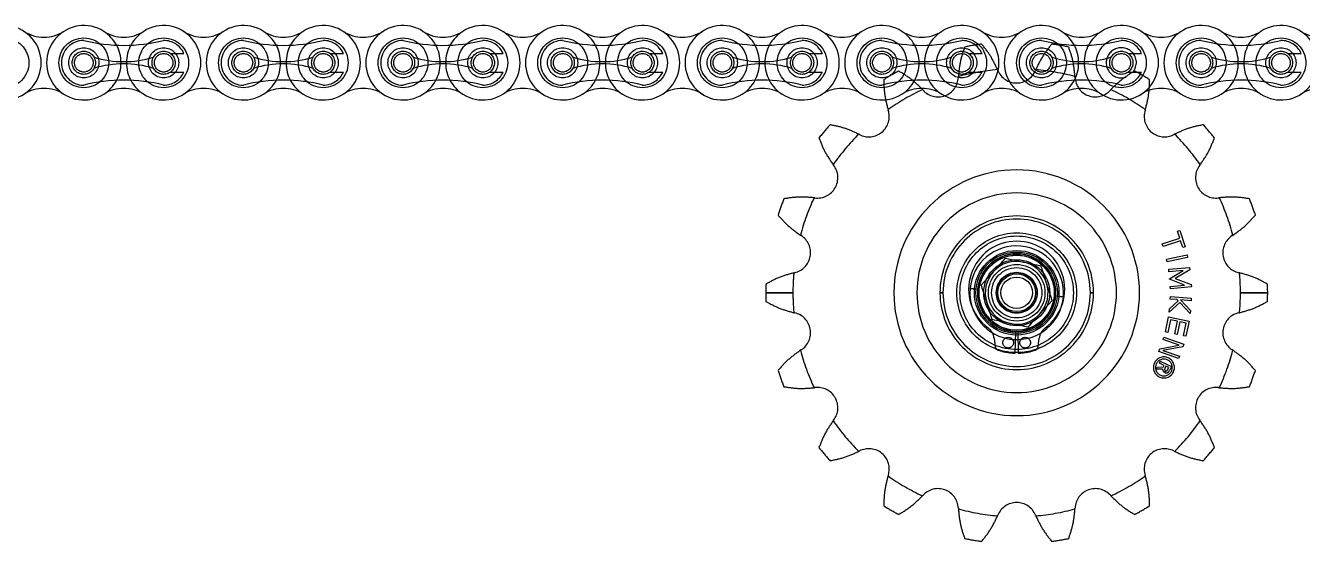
# Model space of a CAD drawing. Header units: metres. Extents: x 0 to 21025, y 0 to 14850.
# Drawn here: x 4715.3 to 4918.5, y 13179.4 to 13261.4 of the extents above; entities that cross this region are included whole.
import ezdxf

# ---------------------------------------------------------------- set-up
doc = ezdxf.new("R2010")
doc.units = ezdxf.units.M
doc.header["$LTSCALE"] = 25
doc.linetypes.add('HIDDEN2', pattern=[4.7625, 3.175, -1.5875])
doc.layers.add('SL4', color=4, linetype='Continuous')
doc.layers.add('ST1', color=7, linetype='HIDDEN2')

msp = doc.modelspace()

# ---------------------------------------------------------------- linework, layer by layer
at = {"layer": 'SL4'}
for p, q in [((4871.265, 13224.449), (4874.086, 13223.838)), ((4867.384, 13220.175), (4869.325, 13222.312)), ((4878.669, 13217.728), (4876.729, 13215.59)), ((4874.788, 13213.453), (4871.967, 13214.065))]:
    msp.add_line(p, q, dxfattribs=at)
for radius in [6, 3, 2.5]:
    msp.add_circle((4873.027, 13218.951), radius, dxfattribs=at)
for start, end in [(137.76344, 197.76344), (77.76344, 137.76344), (17.76344, 77.76344), (317.76344, 17.76344), (197.76344, 257.76344), (257.76344, 317.76344)]:
    msp.add_arc((4873.027, 13218.951), 5, start, end, dxfattribs=at)
for points, knots in [([(4869.325, 13222.312), (4869.371, 13222.363), (4870.026, 13223.085), (4870.668, 13223.792), (4871.265, 13224.449)], [0, 0, 0, 0, 0.0702006, 1, 1, 1, 1]), ([(4874.086, 13223.838), (4874.153, 13223.823), (4875.106, 13223.616), (4876.04, 13223.414), (4876.908, 13223.226)], [0, 0, 0, 0, 0.07020058, 1, 1, 1, 1]), ([(4877.788, 13220.477), (4877.708, 13220.727), (4877.41, 13221.657), (4877.12, 13222.563), (4876.908, 13223.226)], [0, 0, 0, 0, 0.2686336, 1, 1, 1, 1]), ([(4878.669, 13217.728), (4878.595, 13217.958), (4878.308, 13218.854), (4878.01, 13219.785), (4877.788, 13220.477)], [0, 0, 0, 0, 0.2575513, 1, 1, 1, 1]), ([(4868.265, 13217.426), (4868.185, 13217.676), (4867.887, 13218.606), (4867.597, 13219.512), (4867.384, 13220.175)], [0, 0, 0, 0, 0.2686336, 1, 1, 1, 1]), ([(4869.146, 13214.677), (4869.072, 13214.907), (4868.785, 13215.804), (4868.486, 13216.735), (4868.265, 13217.426)], [0, 0, 0, 0, 0.25755135, 1, 1, 1, 1]), ([(4871.967, 13214.065), (4871.9, 13214.079), (4870.947, 13214.286), (4870.014, 13214.488), (4869.146, 13214.677)], [0, 0, 0, 0, 0.0702006, 1, 1, 1, 1]), ([(4876.729, 13215.59), (4876.683, 13215.54), (4876.027, 13214.818), (4875.385, 13214.111), (4874.788, 13213.453)], [0, 0, 0, 0, 0.07020058, 1, 1, 1, 1])]:
    msp.add_open_spline(points, degree=3, knots=knots, dxfattribs=at)
at = {"layer": 'ST1'}
for p, q in [((4738.384, 13256.997), (4740.508, 13256.997)), ((4763.784, 13256.997), (4765.908, 13256.997)), ((4789.184, 13256.997), (4791.308, 13256.997)), ((4814.584, 13256.997), (4816.708, 13256.997)), ((4839.984, 13256.997), (4842.108, 13256.997)), ((4865.384, 13256.997), (4867.508, 13256.997)), ((4890.784, 13256.997), (4892.908, 13256.997)), ((4916.184, 13256.997), (4918.308, 13256.997)), ((4738.384, 13254.045), (4740.508, 13254.045)), ((4763.784, 13254.045), (4765.908, 13254.045)), ((4789.184, 13254.045), (4791.308, 13254.045)), ((4814.584, 13254.045), (4816.708, 13254.045)), ((4839.984, 13254.045), (4842.108, 13254.045)), ((4865.384, 13254.045), (4867.508, 13254.045)), ((4890.784, 13254.045), (4892.908, 13254.045)), ((4916.184, 13254.045), (4918.308, 13254.045)), ((4898.624, 13228.724), (4899.014, 13228.851)), ((4898.986, 13227.613), (4898.624, 13228.724)), ((4899.014, 13228.851), (4899.861, 13226.249)), ((4896.194, 13226.705), (4898.986, 13227.613)), ((4896.319, 13226.324), (4896.194, 13226.705)), ((4899.11, 13227.231), (4896.319, 13226.324)), ((4899.471, 13226.122), (4899.11, 13227.231)), ((4896.872, 13224.268), (4900.144, 13224.967)), ((4896.956, 13223.875), (4896.872, 13224.268)), ((4900.228, 13224.575), (4896.956, 13223.875)), ((4899.861, 13226.249), (4899.471, 13226.122)), ((4900.144, 13224.967), (4900.228, 13224.575)), ((4897.22, 13222.686), (4900.552, 13222.985)), ((4897.256, 13222.287), (4897.22, 13222.686)), ((4899.518, 13222.487), (4897.256, 13222.287)), ((4897.358, 13221.148), (4899.518, 13222.487)), ((4900.588, 13222.583), (4898.244, 13221.205)), ((4900.552, 13222.985), (4900.588, 13222.583)), ((4897.362, 13221.105), (4897.358, 13221.148)), ((4899.725, 13220.17), (4897.362, 13221.105)), ((4898.244, 13221.205), (4900.796, 13220.265)), ((4900.796, 13220.265), (4900.831, 13219.871)), ((4837.419, 13218.951), (4833.087, 13218.951)), ((4833.087, 13218.951), (4837.419, 13218.951)), ((4833.087, 13218.951), (4837.419, 13218.951)), ((4837.419, 13218.951), (4833.087, 13218.951)), ((4860.812, 13218.951), (4861.3, 13218.951)), ((4861.3, 13218.951), (4860.812, 13218.951)), ((4861.3, 13218.951), (4860.812, 13218.951)), ((4860.812, 13218.951), (4861.3, 13218.951)), ((4866.576, 13219.516), (4865.603, 13219.601)), ((4865.603, 13219.601), (4866.576, 13219.516)), ((4865.603, 13219.601), (4866.576, 13219.516)), ((4866.576, 13219.516), (4865.603, 13219.601)), ((4880.45, 13218.302), (4879.477, 13218.387)), ((4879.477, 13218.387), (4880.45, 13218.302)), ((4879.477, 13218.387), (4880.45, 13218.302)), ((4880.45, 13218.302), (4879.477, 13218.387)), ((4884.753, 13218.951), (4885.242, 13218.951)), ((4885.242, 13218.951), (4884.753, 13218.951)), ((4885.242, 13218.951), (4884.753, 13218.951)), ((4884.753, 13218.951), (4885.242, 13218.951)), ((4897.45, 13217.936), (4897.48, 13218.336)), ((4897.463, 13219.966), (4899.725, 13220.17)), ((4897.499, 13219.571), (4897.463, 13219.966)), ((4897.48, 13218.336), (4900.816, 13218.085)), ((4900.831, 13219.871), (4897.499, 13219.571)), ((4912.967, 13218.951), (4908.634, 13218.951)), ((4908.634, 13218.951), (4912.967, 13218.951)), ((4908.634, 13218.951), (4912.967, 13218.951)), ((4912.967, 13218.951), (4908.634, 13218.951)), ((4898.968, 13217.402), (4897.295, 13215.885)), ((4897.295, 13215.885), (4897.332, 13216.382)), ((4897.332, 13216.382), (4898.733, 13217.651)), ((4898.543, 13217.854), (4897.45, 13217.936)), ((4898.733, 13217.651), (4898.543, 13217.854)), ((4900.631, 13215.634), (4898.968, 13217.402)), ((4899.086, 13217.813), (4900.668, 13216.131)), ((4900.786, 13217.685), (4899.086, 13217.813)), ((4900.668, 13216.131), (4900.631, 13215.634)), ((4900.816, 13218.085), (4900.786, 13217.685)), ((4896.683, 13212.729), (4897.188, 13215.134)), ((4897.507, 13214.656), (4897.084, 13212.644)), ((4897.188, 13215.134), (4900.462, 13214.447)), ((4898.605, 13214.426), (4897.507, 13214.656)), ((4898.183, 13212.414), (4898.605, 13214.426)), ((4899.007, 13214.342), (4898.584, 13212.33)), ((4899.978, 13214.138), (4899.007, 13214.342)), ((4899.555, 13212.126), (4899.978, 13214.138)), ((4900.462, 13214.447), (4899.957, 13212.041)), ((4872.777, 13209.354), (4872.865, 13212.753)), ((4873.188, 13212.753), (4873.277, 13209.354)), ((4897.084, 13212.644), (4896.683, 13212.729)), ((4898.584, 13212.33), (4898.183, 13212.414)), ((4899.957, 13212.041), (4899.555, 13212.126)), ((4869.43, 13211.749), (4869.606, 13210.418)), ((4876.448, 13210.418), (4876.623, 13211.749)), ((4895.78, 13210.023), (4898.86, 13210.625)), ((4899.445, 13210.341), (4896.305, 13209.779)), ((4896.318, 13211.532), (4896.452, 13211.91)), ((4898.86, 13210.625), (4896.318, 13211.532)), ((4896.452, 13211.91), (4899.603, 13210.786)), ((4899.603, 13210.786), (4899.445, 13210.341)), ((4895.627, 13209.595), (4895.78, 13210.023)), ((4898.779, 13208.473), (4895.627, 13209.595)), ((4895.731, 13207.765), (4895.872, 13208.062)), ((4895.872, 13208.062), (4897.64, 13207.225)), ((4896.305, 13209.779), (4898.914, 13208.851)), ((4898.914, 13208.851), (4898.779, 13208.473)), ((4895.225, 13206.778), (4895.396, 13207.138)), ((4896.254, 13206.802), (4895.225, 13206.778)), ((4895.396, 13207.138), (4896.376, 13207.161)), ((4896.492, 13207.405), (4895.731, 13207.765)), ((4896.376, 13207.161), (4896.492, 13207.405)), ((4896.703, 13206.556), (4896.569, 13206.274)), ((4896.577, 13206.27), (4896.71, 13206.553)), ((4896.779, 13207.282), (4896.59, 13206.881)), ((4897.223, 13207.072), (4896.779, 13207.282)), ((4897.036, 13206.676), (4897.223, 13207.072)), ((4897.64, 13207.225), (4897.329, 13206.568))]:
    msp.add_line(p, q, dxfattribs=at)
at = {"layer": 'ST1', "flags": 128}
msp.add_lwpolyline([(4891.571, 13254.049), (4891.893, 13254.603), (4892.076, 13255.521)], dxfattribs=at)
at = {"layer": 'ST1'}
for centre, radius in [((4711.877, 13255.521), 3.96), ((4724.577, 13255.521), 3.96), ((4737.277, 13255.521), 3.96), ((4749.977, 13255.521), 3.96), ((4762.677, 13255.521), 3.96), ((4775.377, 13255.521), 3.96), ((4788.077, 13255.521), 3.96), ((4800.777, 13255.521), 3.96), ((4813.477, 13255.521), 3.96), ((4826.177, 13255.521), 3.96), ((4838.877, 13255.521), 3.96), ((4851.577, 13255.521), 3.96), ((4864.277, 13255.521), 3.96), ((4876.977, 13255.521), 3.96), ((4889.677, 13255.521), 3.96), ((4902.377, 13255.521), 3.96), ((4915.077, 13255.521), 3.96), ((4724.577, 13255.521), 2.398), ((4724.577, 13255.521), 1.845), ((4724.577, 13255.521), 1.476), ((4737.277, 13255.521), 2.398), ((4737.277, 13255.521), 1.845), ((4737.277, 13255.521), 1.476), ((4749.977, 13255.521), 2.399), ((4749.977, 13255.521), 1.845), ((4749.977, 13255.521), 1.476), ((4762.677, 13255.521), 2.398), ((4762.677, 13255.521), 1.845), ((4762.677, 13255.521), 1.476), ((4775.377, 13255.521), 2.399), ((4775.377, 13255.521), 1.845), ((4775.377, 13255.521), 1.476), ((4788.077, 13255.521), 2.398), ((4788.077, 13255.521), 1.845), ((4788.077, 13255.521), 1.476), ((4800.777, 13255.521), 2.399), ((4800.777, 13255.521), 1.845), ((4800.777, 13255.521), 1.476), ((4813.477, 13255.521), 2.398), ((4813.477, 13255.521), 1.845), ((4813.477, 13255.521), 1.476), ((4826.177, 13255.521), 2.398), ((4826.177, 13255.521), 1.845), ((4826.177, 13255.521), 1.476), ((4838.877, 13255.521), 2.398), ((4838.877, 13255.521), 1.845), ((4838.877, 13255.521), 1.476), ((4851.577, 13255.521), 2.398), ((4851.577, 13255.521), 1.845), ((4851.577, 13255.521), 1.476), ((4864.277, 13255.521), 2.398), ((4864.277, 13255.521), 1.845), ((4864.277, 13255.521), 1.476), ((4876.977, 13255.521), 2.399), ((4876.977, 13255.521), 1.845), ((4876.977, 13255.521), 1.476), ((4889.677, 13255.521), 1.845), ((4889.677, 13255.521), 1.476), ((4902.377, 13255.521), 2.399), ((4902.377, 13255.521), 1.845), ((4902.377, 13255.521), 1.476), ((4915.077, 13255.521), 2.399), ((4915.077, 13255.521), 1.845), ((4915.077, 13255.521), 1.476), ((4873.027, 13218.951), 9.525), ((4873.027, 13218.951), 9.025), ((4873.027, 13218.951), 6.725), ((4873.027, 13218.951), 6.725), ((4873.027, 13218.951), 6.475), ((4873.027, 13218.951), 6.2), ((4873.027, 13218.951), 5.975), ((4873.027, 13218.951), 5.25), ((4873.027, 13218.951), 5.25), ((4873.027, 13218.951), 4.5), ((4873.027, 13218.951), 4), ((4873.027, 13218.951), 3.25), ((4873.027, 13218.951), 3.25), ((4873.027, 13218.951), 3.2), ((4871.677, 13211.015), 0.85), ((4874.377, 13211.015), 0.85)]:
    msp.add_circle(centre, radius, dxfattribs=at)
for centre, radius, start, end in [((4711.877, 13255.521), 5.92, 237.56669, 122.43331), ((4724.577, 13255.521), 5.92, 57.56669, 302.43331), ((4737.277, 13255.521), 5.92, 237.56669, 122.43331), ((4749.977, 13255.521), 5.92, 57.56669, 302.43331), ((4762.677, 13255.521), 5.92, 237.56669, 122.43331), ((4775.377, 13255.521), 5.92, 57.56669, 302.43331), ((4788.077, 13255.521), 5.92, 237.56669, 122.43331), ((4800.777, 13255.521), 5.92, 57.56669, 302.43331), ((4813.477, 13255.521), 5.92, 237.56669, 122.43331), ((4826.177, 13255.521), 5.92, 57.56669, 302.43331), ((4838.877, 13255.521), 5.92, 237.56669, 122.43331), ((4851.577, 13255.521), 5.92, 57.56669, 302.43331), ((4864.277, 13255.521), 5.92, 237.56669, 122.43331), ((4876.977, 13255.521), 5.92, 57.56669, 302.43331), ((4889.677, 13255.521), 5.92, 237.56669, 122.43331), ((4902.377, 13255.521), 5.92, 57.56669, 302.43331), ((4915.077, 13255.521), 5.92, 237.56669, 122.43331), ((4718.227, 13265.514), 5.92, 237.56669, 302.43331), ((4724.577, 13255.521), 3.552, 90, 270), ((4730.927, 13284.618), 26.322, 256.04015, 283.95985), ((4730.927, 13265.514), 5.92, 237.56669, 302.43331), ((4724.577, 13255.521), 5.92, 302.43324, 57.56676), ((4737.277, 13255.521), 5.92, 122.43324, 237.56676), ((4737.277, 13255.521), 3.552, 24.55336, 90), ((4743.627, 13265.514), 5.92, 237.56669, 302.43331), ((4749.977, 13255.521), 3.552, 90, 270), ((4756.327, 13284.618), 26.322, 256.04015, 283.95985), ((4756.327, 13265.514), 5.92, 237.56669, 302.43331), ((4749.977, 13255.521), 5.92, 302.43324, 57.56676), ((4762.677, 13255.521), 5.92, 122.43324, 237.56676), ((4762.677, 13255.521), 3.552, 24.55336, 90), ((4769.027, 13265.514), 5.92, 237.56669, 302.43331), ((4775.377, 13255.521), 3.552, 90, 270), ((4781.727, 13284.618), 26.322, 256.04015, 283.95985), ((4781.727, 13265.514), 5.92, 237.56669, 302.43331), ((4775.377, 13255.521), 5.92, 302.43324, 57.56676), ((4788.077, 13255.521), 5.92, 122.43324, 237.56676), ((4788.077, 13255.521), 3.552, 24.55336, 90), ((4794.427, 13265.514), 5.92, 237.56669, 302.43331), ((4800.777, 13255.521), 3.552, 90, 270), ((4807.127, 13284.618), 26.322, 256.04015, 283.95985), ((4807.127, 13265.514), 5.92, 237.56669, 302.43331), ((4800.777, 13255.521), 5.92, 302.43324, 57.56676), ((4813.477, 13255.521), 5.92, 122.43324, 237.56676), ((4813.477, 13255.521), 3.552, 24.55336, 90), ((4819.827, 13265.514), 5.92, 237.56669, 302.43331), ((4826.177, 13255.521), 3.552, 90, 270), ((4832.527, 13284.618), 26.322, 256.04015, 283.95985), ((4832.527, 13265.514), 5.92, 237.56669, 302.43331), ((4826.177, 13255.521), 5.92, 302.43324, 57.56676), ((4838.877, 13255.521), 5.92, 122.43324, 237.56676), ((4838.877, 13255.521), 3.552, 24.55336, 90), ((4845.227, 13265.514), 5.92, 237.56669, 302.43331), ((4851.577, 13255.521), 3.552, 90, 270), ((4857.927, 13284.618), 26.322, 256.04015, 283.95985), ((4857.927, 13265.514), 5.92, 237.56669, 302.43331), ((4851.577, 13255.521), 5.92, 302.43324, 57.56676), ((4864.277, 13255.521), 5.92, 122.43324, 237.56676), ((4864.277, 13255.521), 3.552, 24.55336, 90), ((4870.627, 13265.514), 5.92, 237.56669, 302.43331), ((4876.977, 13255.521), 3.552, 90, 270), ((4883.327, 13284.618), 26.322, 256.04015, 283.95985), ((4883.327, 13265.514), 5.92, 237.56669, 302.43331), ((4876.977, 13255.521), 5.92, 302.43324, 57.56676), ((4889.677, 13255.521), 5.92, 122.43324, 237.56676), ((4889.677, 13255.521), 3.552, 24.55336, 90), ((4896.027, 13265.514), 5.92, 237.56669, 302.43331), ((4902.377, 13255.521), 3.552, 90, 270), ((4908.727, 13284.618), 26.322, 256.04015, 283.95985), ((4908.727, 13265.514), 5.92, 237.56669, 302.43331), ((4902.377, 13255.521), 5.92, 302.43324, 57.56676), ((4915.077, 13255.521), 5.92, 122.43324, 237.56676), ((4915.077, 13255.521), 3.552, 24.55336, 90), ((4921.427, 13265.514), 5.92, 237.56669, 302.43331), ((4873.027, 13218.951), 39.94, 98.03204, 101.96796), ((4873.027, 13218.951), 39.94, 78.03204, 81.96796), ((4889.677, 13255.521), 2.398, 0, 288.17323), ((4730.927, 13271.874), 16.175, 252.993, 287.007), ((4730.927, 13239.169), 16.175, 72.993, 107.007), ((4756.327, 13271.874), 16.175, 252.993, 287.007), ((4756.327, 13239.169), 16.175, 72.993, 107.007), ((4781.727, 13271.874), 16.175, 252.993, 287.007), ((4781.727, 13239.169), 16.175, 72.993, 107.007), ((4807.127, 13271.874), 16.175, 252.993, 287.007), ((4807.127, 13239.169), 16.175, 72.993, 107.007), ((4832.527, 13271.874), 16.175, 252.993, 287.007), ((4832.527, 13239.169), 16.175, 72.993, 107.007), ((4857.927, 13271.874), 16.175, 252.993, 287.007), ((4857.927, 13239.169), 16.175, 72.993, 107.007), ((4883.327, 13271.874), 16.175, 252.993, 287.007), ((4883.327, 13239.169), 16.175, 72.993, 107.007), ((4908.727, 13271.874), 16.175, 252.993, 287.007), ((4908.727, 13239.169), 16.175, 72.993, 107.007), ((4730.927, 13226.424), 26.322, 76.04015, 103.95985), ((4737.277, 13255.521), 3.552, 270, 335.44664), ((4756.327, 13226.424), 26.322, 76.04015, 103.95985), ((4762.677, 13255.521), 3.552, 270, 335.44664), ((4781.727, 13226.424), 26.322, 76.04015, 103.95985), ((4788.077, 13255.521), 3.552, 270, 335.44664), ((4807.127, 13226.424), 26.322, 76.04015, 103.95985), ((4813.477, 13255.521), 3.552, 270, 335.44664), ((4832.527, 13226.424), 26.322, 76.04015, 103.95985), ((4838.877, 13255.521), 3.552, 270, 335.44664), ((4857.927, 13226.424), 26.322, 76.04015, 103.95985), ((4873.027, 13218.951), 39.94, 118.03204, 121.96796), ((4860.51, 13253.341), 3.238, 222.5, 357.5), ((4879.12, 13252.529), 15.39, 177.01769, 177.5), ((4873.027, 13218.951), 35.607, 94.90066, 105.09934), ((4873.027, 13218.951), 35.607, 94.90066, 105.09934), ((4873.027, 13218.951), 35.607, 94.90066, 105.09934), ((4873.027, 13218.951), 35.607, 94.90066, 105.09934), ((4864.277, 13255.521), 3.552, 270, 335.44664), ((4855.816, 13248.42), 15.39, 22.5, 22.98231), ((4873.027, 13255.548), 3.238, 202.5, 337.5), ((4890.237, 13248.42), 15.39, 157.01769, 157.5), ((4873.027, 13218.951), 35.607, 74.90066, 85.09934), ((4873.027, 13218.951), 35.607, 74.90066, 85.09934), ((4873.027, 13218.951), 35.607, 74.90066, 85.09934), ((4873.027, 13218.951), 35.607, 74.90066, 85.09934), ((4883.327, 13226.424), 26.322, 76.04015, 103.95985), ((4866.933, 13252.529), 15.39, 2.5, 2.98231), ((4885.544, 13253.341), 3.238, 182.5, 317.5), ((4889.677, 13255.521), 3.552, 270, 335.44664), ((4873.027, 13218.951), 39.94, 58.03204, 61.96796), ((4908.727, 13226.424), 26.322, 76.04015, 103.95985), ((4915.077, 13255.521), 3.552, 270, 335.44664), ((4718.227, 13245.528), 5.92, 57.56669, 122.43331), ((4730.927, 13245.528), 5.92, 57.56669, 122.43331), ((4743.627, 13245.528), 5.92, 57.56669, 122.43331), ((4756.327, 13245.528), 5.92, 57.56669, 122.43331), ((4769.027, 13245.528), 5.92, 57.56669, 122.43331), ((4781.727, 13245.528), 5.92, 57.56669, 122.43331), ((4794.427, 13245.528), 5.92, 57.56669, 122.43331), ((4807.127, 13245.528), 5.92, 57.56669, 122.43331), ((4819.827, 13245.528), 5.92, 57.56669, 122.43331), ((4832.527, 13245.528), 5.92, 57.56669, 122.43331), ((4845.227, 13245.528), 5.92, 57.56669, 122.43331), ((4873.027, 13218.951), 35.607, 114.90066, 125.09934), ((4873.027, 13218.951), 35.607, 114.90066, 125.09934), ((4873.027, 13218.951), 35.607, 114.90066, 125.09934), ((4873.027, 13218.951), 35.607, 114.90066, 125.09934), ((4857.927, 13245.528), 5.92, 57.56669, 122.43331), ((4846.775, 13240.756), 15.39, 42.5, 42.98231), ((4870.627, 13245.528), 5.92, 57.56669, 122.43331), ((4883.327, 13245.528), 5.92, 57.56669, 122.43331), ((4899.278, 13240.756), 15.39, 137.01769, 137.5), ((4873.027, 13218.951), 35.607, 54.90066, 65.09934), ((4873.027, 13218.951), 35.607, 54.90066, 65.09934), ((4873.027, 13218.951), 35.607, 54.90066, 65.09934), ((4873.027, 13218.951), 35.607, 54.90066, 65.09934), ((4896.027, 13245.528), 5.92, 57.56669, 122.43331), ((4908.727, 13245.528), 5.92, 57.56669, 122.43331), ((4921.427, 13245.528), 5.92, 57.56669, 122.43331), ((4849.503, 13246.986), 3.238, 242.5, 17.5), ((4867.269, 13252.588), 15.39, 197.01769, 197.5), ((4896.551, 13246.986), 3.238, 162.5, 297.5), ((4878.785, 13252.588), 15.39, 342.5, 342.98231), ((4873.027, 13218.951), 39.94, 138.03204, 141.96796), ((4873.027, 13218.951), 39.94, 38.03204, 41.96796), ((4873.027, 13218.951), 35.607, 134.90066, 145.09934), ((4873.027, 13218.951), 35.607, 134.90066, 145.09934), ((4873.027, 13218.951), 35.607, 134.90066, 145.09934), ((4873.027, 13218.951), 35.607, 134.90066, 145.09934), ((4840.901, 13230.463), 15.39, 62.5, 62.98231), ((4905.152, 13230.463), 15.39, 117.01769, 117.5), ((4873.027, 13218.951), 35.607, 34.90066, 45.09934), ((4873.027, 13218.951), 35.607, 34.90066, 45.09934), ((4873.027, 13218.951), 35.607, 34.90066, 45.09934), ((4873.027, 13218.951), 35.607, 34.90066, 45.09934), ((4841.333, 13237.25), 3.238, 262.5, 37.5), ((4856.112, 13248.59), 15.39, 217.01769, 217.5), ((4873.027, 13218.951), 19.544, 0, 180), ((4904.721, 13237.25), 3.238, 142.5, 277.5), ((4889.942, 13248.59), 15.39, 322.5, 322.98231), ((4873.027, 13218.951), 15.88, 0, 180), ((4873.027, 13218.951), 39.94, 158.03204, 161.96796), ((4873.027, 13218.951), 35.607, 154.90066, 165.09934), ((4873.027, 13218.951), 35.607, 154.90066, 165.09934), ((4873.027, 13218.951), 35.607, 154.90066, 165.09934), ((4873.027, 13218.951), 35.607, 154.90066, 165.09934), ((4838.901, 13218.781), 15.39, 82.5, 82.98231), ((4907.152, 13218.781), 15.39, 97.01769, 97.5), ((4873.027, 13218.951), 35.607, 14.90066, 25.09934), ((4873.027, 13218.951), 35.607, 14.90066, 25.09934), ((4873.027, 13218.951), 35.607, 14.90066, 25.09934), ((4873.027, 13218.951), 35.607, 14.90066, 25.09934), ((4873.027, 13218.951), 39.94, 18.03204, 21.96796), ((4873.027, 13218.951), 12.215, 0, 180), ((4873.027, 13218.951), 11.726, 0, 180), ((4873.027, 13218.951), 11.726, 0, 180), ((4873.027, 13218.951), 11.726, 0, 180), ((4873.027, 13218.951), 11.726, 0, 180), ((4836.986, 13225.306), 3.238, 282.5, 57.5), ((4846.995, 13241.017), 15.39, 237.01769, 237.5), ((4873.027, 13219.508), 7.643, 306.50645, 233.49355), ((4873.027, 13218.951), 7.452, 355, 175), ((4873.027, 13218.951), 7.452, 355, 175), ((4873.027, 13218.951), 7.452, 355, 175), ((4873.027, 13218.951), 7.452, 355, 175), ((4909.068, 13225.306), 3.238, 122.5, 257.5), ((4899.059, 13241.017), 15.39, 302.5, 302.98231), ((4873.027, 13218.951), 6.2, 271.49225, 268.50775), ((4873.027, 13218.951), 39.94, 178.03204, 180), ((4873.027, 13218.951), 35.607, 174.90066, 180), ((4873.027, 13218.951), 35.607, 174.90066, 180), ((4873.027, 13218.951), 35.607, 174.90066, 180), ((4873.027, 13218.951), 35.607, 174.90066, 180), ((4841.017, 13207.119), 15.39, 102.5, 102.98231), ((4905.036, 13207.119), 15.39, 77.01769, 77.5), ((4873.027, 13218.951), 35.607, 0, 5.09934), ((4873.027, 13218.951), 35.607, 0, 5.09934), ((4873.027, 13218.951), 35.607, 0, 5.09934), ((4873.027, 13218.951), 35.607, 0, 5.09934), ((4873.027, 13218.951), 39.94, 0, 1.96796), ((4873.027, 13218.951), 39.94, 180, 181.96796), ((4873.027, 13218.951), 35.607, 180, 185.09934), ((4873.027, 13218.951), 35.607, 180, 185.09934), ((4873.027, 13218.951), 35.607, 180, 185.09934), ((4873.027, 13218.951), 35.607, 180, 185.09934), ((4873.027, 13218.951), 19.544, 180, 0), ((4873.027, 13218.951), 15.88, 180, 0), ((4873.027, 13218.951), 12.215, 180, 0), ((4873.027, 13218.951), 11.726, 180, 0), ((4873.027, 13218.951), 11.726, 180, 0), ((4873.027, 13218.951), 11.726, 180, 0), ((4873.027, 13218.951), 11.726, 180, 0), ((4873.027, 13218.951), 7.452, 175, 355), ((4873.027, 13218.951), 7.452, 175, 355), ((4873.027, 13218.951), 7.452, 175, 355), ((4873.027, 13218.951), 7.452, 175, 355), ((4873.027, 13218.951), 35.607, 354.90066, 0), ((4873.027, 13218.951), 35.607, 354.90066, 0), ((4873.027, 13218.951), 35.607, 354.90066, 0), ((4873.027, 13218.951), 35.607, 354.90066, 0), ((4873.027, 13218.951), 39.94, 358.03204, 0), ((4841.017, 13230.783), 15.39, 257.01769, 257.5), ((4836.986, 13212.596), 3.238, 302.5, 77.5), ((4909.068, 13212.596), 3.238, 102.5, 237.5), ((4905.036, 13230.783), 15.39, 282.5, 282.98231), ((4867.053, 13211.436), 2.398, 7.5, 53.49355), ((4879.001, 13211.436), 2.398, 126.50645, 172.5), ((4870.349, 13210.516), 0.75, 187.5, 252.39018), ((4875.704, 13210.516), 0.75, 287.60982, 352.5), ((4846.995, 13196.885), 15.39, 122.5, 122.98231), ((4873.027, 13218.951), 35.607, 194.90066, 205.09934), ((4873.027, 13218.951), 35.607, 194.90066, 205.09934), ((4873.027, 13218.951), 35.607, 194.90066, 205.09934), ((4873.027, 13218.951), 35.607, 194.90066, 205.09934), ((4873.027, 13218.951), 9.6, 252.39018, 268.50775), ((4873.027, 13218.951), 9.6, 271.49225, 287.60982), ((4896.461, 13207.071), 1.673, 90, 270), ((4896.461, 13207.071), 1.339, 90, 270), ((4896.461, 13207.071), 1.673, 270, 90), ((4896.461, 13207.071), 1.339, 270, 90), ((4873.027, 13218.951), 35.607, 334.90066, 345.09934), ((4873.027, 13218.951), 35.607, 334.90066, 345.09934), ((4873.027, 13218.951), 35.607, 334.90066, 345.09934), ((4873.027, 13218.951), 35.607, 334.90066, 345.09934), ((4899.059, 13196.885), 15.39, 57.01769, 57.5), ((4873.027, 13218.951), 39.94, 198.03204, 201.96796), ((4896.811, 13206.776), 0.558, 177.38053, 244.22985), ((4896.812, 13206.776), 0.245, 154.69547, 243.64226), ((4896.811, 13206.776), 0.558, 245.12571, 338.07454), ((4896.811, 13206.776), 0.245, 245.69677, 336.02659), ((4873.027, 13218.951), 39.94, 338.03204, 341.96796), ((4838.901, 13219.122), 15.39, 277.01769, 277.5), ((4841.333, 13200.653), 3.238, 322.5, 97.5), ((4904.721, 13200.653), 3.238, 82.5, 217.5), ((4907.152, 13219.122), 15.39, 262.5, 262.98231), ((4856.112, 13189.312), 15.39, 142.5, 142.98231), ((4873.027, 13218.951), 35.607, 214.90066, 225.09934), ((4873.027, 13218.951), 35.607, 214.90066, 225.09934), ((4873.027, 13218.951), 35.607, 214.90066, 225.09934), ((4873.027, 13218.951), 35.607, 214.90066, 225.09934), ((4873.027, 13218.951), 35.607, 314.90066, 325.09934), ((4873.027, 13218.951), 35.607, 314.90066, 325.09934), ((4873.027, 13218.951), 35.607, 314.90066, 325.09934), ((4873.027, 13218.951), 35.607, 314.90066, 325.09934), ((4889.942, 13189.312), 15.39, 37.01769, 37.5), ((4873.027, 13218.951), 39.94, 218.03204, 221.96796), ((4840.901, 13207.44), 15.39, 297.01769, 297.5), ((4849.503, 13190.916), 3.238, 342.5, 117.5), ((4896.551, 13190.916), 3.238, 62.5, 197.5), ((4905.152, 13207.44), 15.39, 242.5, 242.98231), ((4873.027, 13218.951), 39.94, 318.03204, 321.96796), ((4867.269, 13185.315), 15.39, 162.5, 162.98231), ((4873.027, 13218.951), 35.607, 234.90066, 245.09934), ((4873.027, 13218.951), 35.607, 234.90066, 245.09934), ((4873.027, 13218.951), 35.607, 234.90066, 245.09934), ((4873.027, 13218.951), 35.607, 234.90066, 245.09934), ((4873.027, 13218.951), 35.607, 294.90066, 305.09934), ((4873.027, 13218.951), 35.607, 294.90066, 305.09934), ((4873.027, 13218.951), 35.607, 294.90066, 305.09934), ((4873.027, 13218.951), 35.607, 294.90066, 305.09934), ((4878.785, 13185.315), 15.39, 17.01769, 17.5), ((4860.51, 13184.561), 3.238, 2.5, 137.5), ((4885.544, 13184.561), 3.238, 42.5, 177.5), ((4846.775, 13197.146), 15.39, 317.01769, 317.5), ((4899.278, 13197.146), 15.39, 222.5, 222.98231), ((4873.027, 13218.951), 39.94, 238.03204, 241.96796), ((4879.12, 13185.374), 15.39, 182.5, 182.98231), ((4873.027, 13218.951), 35.607, 254.90066, 265.09934), ((4873.027, 13218.951), 35.607, 254.90066, 265.09934), ((4873.027, 13218.951), 35.607, 254.90066, 265.09934), ((4873.027, 13218.951), 35.607, 254.90066, 265.09934), ((4873.027, 13182.354), 3.238, 22.5, 157.5), ((4873.027, 13218.951), 35.607, 274.90066, 285.09934), ((4873.027, 13218.951), 35.607, 274.90066, 285.09934), ((4873.027, 13218.951), 35.607, 274.90066, 285.09934), ((4873.027, 13218.951), 35.607, 274.90066, 285.09934), ((4866.933, 13185.374), 15.39, 357.01769, 357.5), ((4873.027, 13218.951), 39.94, 298.03204, 301.96796), ((4855.816, 13189.483), 15.39, 337.01769, 337.5), ((4890.237, 13189.483), 15.39, 202.5, 202.98231), ((4873.027, 13218.951), 39.94, 258.03204, 261.96796), ((4873.027, 13218.951), 39.94, 278.03204, 281.96796)]:
    msp.add_arc(centre, radius, start, end, dxfattribs=at)
for points, knots in [([(4864.745, 13258.023), (4864.49, 13257.274), (4863.981, 13255.776), (4863.828, 13254.145), (4863.751, 13253.329)], [0, 0, 0, 0, 0.5001333, 1, 1, 1, 1]), ([(4869.985, 13254.428), (4869.634, 13255.168), (4868.933, 13256.648), (4867.942, 13257.882), (4867.446, 13258.499)], [0, 0, 0, 0, 0.4994185, 1, 1, 1, 1]), ([(4878.607, 13258.499), (4878.112, 13257.882), (4877.121, 13256.649), (4876.419, 13255.168), (4876.069, 13254.428)], [0, 0, 0, 0, 0.5002609, 1, 1, 1, 1]), ([(4882.302, 13253.329), (4882.226, 13254.143), (4882.073, 13255.775), (4881.564, 13257.273), (4881.309, 13258.023)], [0, 0, 0, 0, 0.4990977, 1, 1, 1, 1]), ([(4851.881, 13252.834), (4851.898, 13252.043), (4851.931, 13250.461), (4852.346, 13248.876), (4852.553, 13248.084)], [0, 0, 0, 0, 0.5003717, 1, 1, 1, 1]), ([(4858.034, 13251.249), (4857.452, 13251.824), (4856.286, 13252.975), (4854.933, 13253.795), (4854.256, 13254.206)], [0, 0, 0, 0, 0.4994786, 1, 1, 1, 1]), ([(4891.797, 13254.206), (4891.12, 13253.795), (4889.767, 13252.975), (4888.601, 13251.824), (4888.019, 13251.249)], [0, 0, 0, 0, 0.500514, 1, 1, 1, 1]), ([(4893.501, 13248.084), (4893.708, 13248.875), (4894.122, 13250.461), (4894.156, 13252.042), (4894.173, 13252.834)], [0, 0, 0, 0, 0.4994271, 1, 1, 1, 1]), ([(4847.892, 13244.173), (4847.148, 13244.514), (4845.659, 13245.198), (4844.107, 13245.506), (4843.331, 13245.66)], [0, 0, 0, 0, 0.499464, 1, 1, 1, 1]), ([(4902.723, 13245.66), (4901.946, 13245.506), (4900.394, 13245.198), (4898.905, 13244.514), (4898.161, 13244.173)], [0, 0, 0, 0, 0.5005288, 1, 1, 1, 1]), ([(4841.567, 13243.558), (4841.854, 13242.82), (4842.427, 13241.345), (4843.358, 13239.997), (4843.823, 13239.324)], [0, 0, 0, 0, 0.5005125, 1, 1, 1, 1]), ([(4902.23, 13239.324), (4902.695, 13239.997), (4903.627, 13241.345), (4904.199, 13242.82), (4904.486, 13243.558)], [0, 0, 0, 0, 0.49948, 1, 1, 1, 1]), ([(4840.781, 13234.055), (4839.966, 13234.122), (4838.333, 13234.254), (4836.77, 13234.013), (4835.987, 13233.892)], [0, 0, 0, 0, 0.4991241, 1, 1, 1, 1]), ([(4910.067, 13233.892), (4909.285, 13234.013), (4907.721, 13234.254), (4906.088, 13234.122), (4905.272, 13234.055)], [0, 0, 0, 0, 0.5001515, 1, 1, 1, 1]), ([(4835.048, 13231.315), (4835.57, 13230.719), (4836.613, 13229.529), (4837.949, 13228.581), (4838.617, 13228.107)], [0, 0, 0, 0, 0.5005336, 1, 1, 1, 1]), ([(4907.437, 13228.107), (4908.104, 13228.581), (4909.44, 13229.529), (4910.483, 13230.719), (4911.005, 13231.315)], [0, 0, 0, 0, 0.4994593, 1, 1, 1, 1]), ([(4837.56, 13222.116), (4836.772, 13221.9), (4835.192, 13221.466), (4833.805, 13220.704), (4833.11, 13220.323)], [0, 0, 0, 0, 0.4990975, 1, 1, 1, 1]), ([(4912.943, 13220.323), (4912.25, 13220.704), (4910.863, 13221.465), (4909.283, 13221.899), (4908.493, 13222.116)], [0, 0, 0, 0, 0.5001332, 1, 1, 1, 1]), ([(4833.11, 13217.58), (4833.804, 13217.199), (4835.191, 13216.437), (4836.77, 13216.003), (4837.56, 13215.786)], [0, 0, 0, 0, 0.50013323, 1, 1, 1, 1]), ([(4908.493, 13215.786), (4909.282, 13216.003), (4910.862, 13216.437), (4912.248, 13217.198), (4912.943, 13217.58)], [0, 0, 0, 0, 0.4990977, 1, 1, 1, 1]), ([(4838.617, 13209.795), (4837.949, 13209.321), (4836.613, 13208.373), (4835.57, 13207.183), (4835.048, 13206.588)], [0, 0, 0, 0, 0.4994593, 1, 1, 1, 1]), ([(4911.005, 13206.588), (4910.483, 13207.183), (4909.44, 13208.373), (4908.104, 13209.321), (4907.437, 13209.795)], [0, 0, 0, 0, 0.5005334, 1, 1, 1, 1]), ([(4835.987, 13204.01), (4836.769, 13203.889), (4838.332, 13203.648), (4839.965, 13203.781), (4840.781, 13203.847)], [0, 0, 0, 0, 0.5001515, 1, 1, 1, 1]), ([(4905.272, 13203.847), (4906.087, 13203.781), (4907.72, 13203.648), (4909.284, 13203.889), (4910.067, 13204.01)], [0, 0, 0, 0, 0.4991241, 1, 1, 1, 1]), ([(4843.823, 13198.578), (4843.358, 13197.905), (4842.427, 13196.557), (4841.854, 13195.082), (4841.567, 13194.344)], [0, 0, 0, 0, 0.49948, 1, 1, 1, 1]), ([(4904.486, 13194.344), (4904.199, 13195.082), (4903.627, 13196.557), (4902.695, 13197.905), (4902.23, 13198.578)], [0, 0, 0, 0, 0.5005125, 1, 1, 1, 1]), ([(4843.331, 13192.243), (4844.107, 13192.397), (4845.659, 13192.705), (4847.148, 13193.388), (4847.892, 13193.729)], [0, 0, 0, 0, 0.50052878, 1, 1, 1, 1]), ([(4898.161, 13193.729), (4898.905, 13193.388), (4900.394, 13192.705), (4901.946, 13192.397), (4902.723, 13192.243)], [0, 0, 0, 0, 0.499464, 1, 1, 1, 1]), ([(4852.553, 13189.819), (4852.346, 13189.027), (4851.931, 13187.442), (4851.898, 13185.86), (4851.881, 13185.068)], [0, 0, 0, 0, 0.4994271, 1, 1, 1, 1]), ([(4894.173, 13185.068), (4894.156, 13185.86), (4894.122, 13187.442), (4893.708, 13189.027), (4893.501, 13189.819)], [0, 0, 0, 0, 0.5003717, 1, 1, 1, 1]), ([(4854.256, 13183.697), (4854.933, 13184.107), (4856.286, 13184.927), (4857.452, 13186.079), (4858.034, 13186.654)], [0, 0, 0, 0, 0.500514, 1, 1, 1, 1]), ([(4888.019, 13186.654), (4888.601, 13186.079), (4889.767, 13184.927), (4891.12, 13184.107), (4891.797, 13183.697)], [0, 0, 0, 0, 0.4994786, 1, 1, 1, 1]), ([(4863.751, 13184.573), (4863.827, 13183.759), (4863.98, 13182.128), (4864.489, 13180.63), (4864.745, 13179.879)], [0, 0, 0, 0, 0.4990977, 1, 1, 1, 1]), ([(4881.309, 13179.879), (4881.563, 13180.629), (4882.073, 13182.126), (4882.226, 13183.758), (4882.302, 13184.573)], [0, 0, 0, 0, 0.5001333, 1, 1, 1, 1]), ([(4867.446, 13179.403), (4867.942, 13180.02), (4868.932, 13181.253), (4869.634, 13182.734), (4869.985, 13183.474)], [0, 0, 0, 0, 0.5002609, 1, 1, 1, 1]), ([(4876.069, 13183.474), (4876.419, 13182.734), (4877.121, 13181.254), (4878.111, 13180.02), (4878.607, 13179.403)], [0, 0, 0, 0, 0.4994185, 1, 1, 1, 1])]:
    msp.add_open_spline(points, degree=3, knots=knots, dxfattribs=at)

doc.saveas('drawing.dxf')
